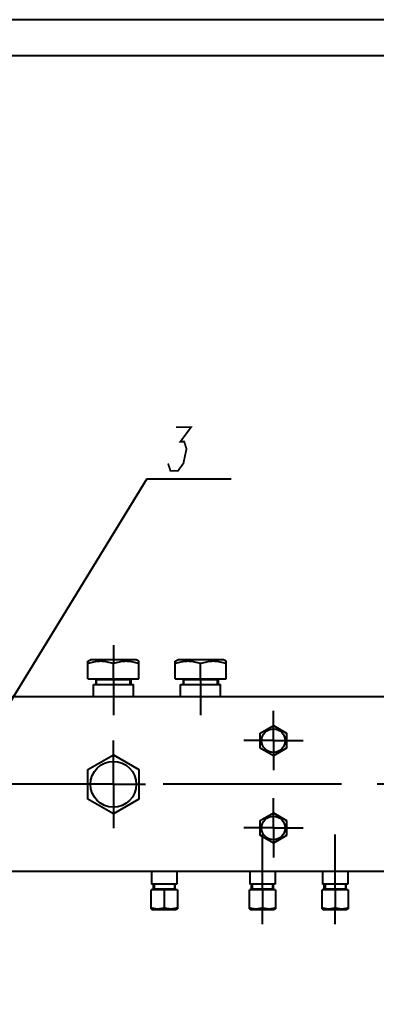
# Model space of a CAD drawing. Header units: millimetres. Extents: x 0 to 1189, y 0 to 841.
# Drawn here: x 91.4 to 140.5, y 707.6 to 841 of the extents above; entities that cross this region are included whole.
import ezdxf

# ---------------------------------------------------------------- set-up
doc = ezdxf.new("R2010")
doc.units = ezdxf.units.MM
doc.header["$LTSCALE"] = 65.395
doc.linetypes.add('CENTER', pattern=[0.6, 0.375, -0.075, 0.075, -0.075])
doc.layers.get('0').update_dxf_attribs({"linetype": 'CONTINUOUS'})
doc.layers.add('ALL_AXIS', color=7, linetype='CONTINUOUS')
doc.layers.add('ALL_DIMENSIONS', color=7, linetype='CONTINUOUS')
doc.styles.get("Standard").update_dxf_attribs({"font": 'txt', "width": 0.7})
doc.dimstyles.new('DIMSTYLE_1', dxfattribs={"dimtxt": 3.5, "dimasz": 3, "dimexe": 0.18, "dimexo": 0.0625, "dimgap": 0.09, "dimtad": 1, "dimdec": 5, "dimlfac": 10, "dimdsep": 46, "dimtxsty": 'STANDARD', "dimblk": '_FILLED', "dimblk1": '_FILLED', "dimblk2": '_FILLED', "dimcen": 0.09, "dimadec": 0, "dimazin": 0, "dimtp": 2, "dimtm": 2, "dimtfac": 1, "dimtdec": 5, "dimtofl": 0, "dimtmove": 0, "dimatfit": 3, "dimldrblk": '_FILLED', "dimfxl": 1, "dimtolj": 1, "dimarcsym": 0})
doc.dimstyles.get("Standard").update_dxf_attribs({"dimtxt": 3.5, "dimasz": 3, "dimexe": 0.18, "dimexo": 0.0625, "dimgap": 0.09, "dimtad": 1, "dimdec": 5, "dimdsep": 46, "dimtxsty": 'STANDARD', "dimblk": '_FILLED', "dimblk1": '_FILLED', "dimblk2": '_FILLED', "dimcen": 0.09, "dimadec": 0, "dimazin": 0, "dimtol": 1, "dimtp": 1e-05, "dimtm": 1e-05, "dimtfac": 1, "dimtdec": 5, "dimtofl": 0, "dimtmove": 0, "dimatfit": 3, "dimldrblk": '_FILLED', "dimfxl": 1, "dimtolj": 1, "dimarcsym": 0})

# ---------------------------------------------------------------- blocks, each defined once
blk = doc.blocks.new('_FILLED')
at = {"color": 0, "linetype": 'BYBLOCK'}
blk.add_solid([(0, 0), (-1, 0.167), (-1, -0.167)], dxfattribs=at)
blk = doc.blocks.new('*D0')
at = {"layer": 'ALL_DIMENSIONS', "color": 2, "linetype": 'CONTINUOUS'}
for p, q in [((27.72, 722.4), (27.72, 595.9)), ((1064.82, 722.4), (1064.82, 612.21)), ((1064.82, 601.93), (1064.82, 595.9)), ((27.72, 597.9), (546.27, 597.9)), ((1064.82, 597.9), (546.27, 597.9))]:
    blk.add_line(p, q, dxfattribs=at)
at = {"layer": 'ALL_DIMENSIONS', "color": 2, "linetype": 'CONTINUOUS', "xscale": 3, "yscale": 3, "zscale": 3, "rotation": 180}
blk.add_blockref('_FILLED', (27.72, 597.9), dxfattribs=at)
at = {"layer": 'ALL_DIMENSIONS', "color": 2, "linetype": 'CONTINUOUS', "xscale": 3, "yscale": 3, "zscale": 3}
blk.add_blockref('_FILLED', (1064.82, 597.9), dxfattribs=at)
blk = doc.blocks.new('*D7')
at = {"layer": 'ALL_DIMENSIONS', "color": 2, "linetype": 'CONTINUOUS'}
for p, q in [((27.72, 722.4), (27.72, 587.9)), ((1127.22, 613.9), (1127.22, 587.9)), ((27.72, 589.9), (577.47, 589.9)), ((1127.22, 589.9), (577.47, 589.9))]:
    blk.add_line(p, q, dxfattribs=at)
at = {"layer": 'ALL_DIMENSIONS', "color": 2, "linetype": 'CONTINUOUS', "xscale": 3, "yscale": 3, "zscale": 3, "rotation": 180}
blk.add_blockref('_FILLED', (27.72, 589.9), dxfattribs=at)
at = {"layer": 'ALL_DIMENSIONS', "color": 2, "linetype": 'CONTINUOUS', "xscale": 3, "yscale": 3, "zscale": 3}
blk.add_blockref('_FILLED', (1127.22, 589.9), dxfattribs=at)
blk = doc.blocks.new('*D8')
at = {"layer": 'ALL_DIMENSIONS', "color": 2, "linetype": 'CONTINUOUS'}
for p, q in [((27.72, 722.4), (27.72, 578.96)), ((1151.57, 722.55), (1151.57, 578.96)), ((27.72, 580.96), (589.64, 580.96)), ((1151.57, 580.96), (589.64, 580.96))]:
    blk.add_line(p, q, dxfattribs=at)
at = {"layer": 'ALL_DIMENSIONS', "color": 2, "linetype": 'CONTINUOUS', "xscale": 3, "yscale": 3, "zscale": 3, "rotation": 180}
blk.add_blockref('_FILLED', (27.72, 580.96), dxfattribs=at)
at = {"layer": 'ALL_DIMENSIONS', "color": 2, "linetype": 'CONTINUOUS', "xscale": 3, "yscale": 3, "zscale": 3}
blk.add_blockref('_FILLED', (1151.57, 580.96), dxfattribs=at)
blk = doc.blocks.new('BALLOON2001_BL2', base_point=(114.74, 781.45))
at = {"color": 2, "linetype": 'CONTINUOUS'}
blk.add_line((108.98, 777.9), (120.51, 777.9), dxfattribs=at)
at = {"color": 2, "linetype": 'CONTINUOUS', "const_width": 0.25}
blk.add_lwpolyline([(112.91, 784.99), (115.01, 784.99), (113.53, 782.99), (114.06, 782.99), (114.37, 781.99), (113.94, 779.99), (113.21, 778.99), (112.16, 778.99), (111.84, 779.99)], dxfattribs=at)

msp = doc.modelspace()

# ---------------------------------------------------------------- linework, layer by layer
at = {"color": 7, "linetype": 'CONTINUOUS'}
for p, q in [((0, 841), (1189, 841)), ((1184, 836), (20, 836)), ((100.8181797, 750.4007175), (107.8181797, 750.4007175)), ((106.7181797, 750.3007175), (101.9181797, 750.3007175)), ((112.8181797, 750.4007175), (119.8181797, 750.4007175)), ((118.7181797, 750.3007175), (113.9181797, 750.3007175)), ((165.8181797, 747.9007175), (69.3181797, 747.9007175)), ((165.3181797, 723.9007175), (69.3181797, 723.9007175)), ((113.1181797, 721.4007175), (109.5181797, 721.4007175)), ((112.8181797, 721.5007175), (109.8181797, 721.5007175)), ((126.6181797, 721.4007175), (123.0181797, 721.4007175)), ((126.3181797, 721.5007175), (123.3181797, 721.5007175)), ((136.6181797, 721.4007175), (133.0181797, 721.4007175)), ((136.3181797, 721.5007175), (133.3181797, 721.5007175))]:
    msp.add_line(p, q, dxfattribs=at)
at = {"color": 2, "linetype": 'CONTINUOUS'}
for p, q in [((102.0181797, 749.6007175), (102.0181797, 750.3007175)), ((106.6181797, 749.6007175), (106.6181797, 750.3007175)), ((114.0181797, 749.6007175), (114.0181797, 750.3007175)), ((118.6181797, 749.6007175), (118.6181797, 750.3007175)), ((109.9181797, 722.2007175), (109.9181797, 721.5007175)), ((112.7181797, 722.2007175), (112.7181797, 721.5007175)), ((123.4181797, 722.2007175), (123.4181797, 721.5007175)), ((126.2181797, 722.2007175), (126.2181797, 721.5007175)), ((133.4181797, 722.2007175), (133.4181797, 721.5007175)), ((136.2181797, 722.2007175), (136.2181797, 721.5007175))]:
    msp.add_line(p, q, dxfattribs=at)
at = {"layer": 'ALL_AXIS', "color": 7, "linetype": 'CENTER'}
for p, q in [((104.3181797, 755.0007175), (104.3181797, 752.4860375)), ((116.3181797, 750.4007175), (116.3181797, 745.4007175)), ((104.3181797, 748.3007175), (104.3181797, 745.4007175)), ((126.3181797, 745.4007175), (126.3181797, 745.9791784)), ((104.3181797, 740.6507175), (104.3181797, 741.9421693)), ((104.3181797, 740.3007175), (104.3181797, 740.6507175)), ((122.8181797, 741.9007175), (122.2397187, 741.9007175)), ((129.8181797, 741.9007175), (130.3966406, 741.9007175)), ((126.3181797, 738.4007175), (126.3181797, 737.8222565)), ((99.9181797, 735.9007175), (45.7181797, 735.9007175)), ((174.9181797, 735.9007175), (108.7181797, 735.9007175)), ((126.3181797, 733.4007175), (126.3181797, 733.9791784)), ((104.3181797, 731.5007175), (104.3181797, 731.1507175)), ((104.3181797, 731.1507175), (104.3181797, 729.8592656)), ((122.8181797, 729.9007175), (122.2397187, 729.9007175)), ((124.8181797, 723.5007175), (124.8181797, 729.0007175)), ((129.8181797, 729.9007175), (130.3966406, 729.9007175)), ((134.8181797, 723.5007175), (134.8181797, 729.0007175)), ((126.3181797, 726.4007175), (126.3181797, 725.8222565)), ((124.8181797, 716.7007175), (124.8181797, 718.96541)), ((134.8181797, 716.7007175), (134.8181797, 718.96541))]:
    msp.add_line(p, q, dxfattribs=at)
at = {"layer": 'ALL_AXIS', "color": 7, "linetype": 'CONTINUOUS'}
for p, q in [((100.8181797, 752.7986449), (101.1681797, 753.0007175)), ((100.8181797, 750.4007175), (100.8181797, 752.7986449)), ((107.4681797, 753.0007175), (101.1681797, 753.0007175)), ((107.8181797, 752.7986449), (107.4681797, 753.0007175)), ((107.8181797, 750.4007175), (107.8181797, 752.7986449)), ((112.8181797, 752.7986449), (113.1681797, 753.0007175)), ((112.8181797, 750.4007175), (112.8181797, 752.7986449)), ((119.4681797, 753.0007175), (113.1681797, 753.0007175)), ((119.8181797, 752.7986449), (119.4681797, 753.0007175)), ((119.8181797, 750.4007175), (119.8181797, 752.7986449)), ((104.3181797, 750.4007175), (104.3181797, 752.4860375)), ((116.3181797, 750.4007175), (116.3181797, 752.4860375)), ((101.9181797, 750.3007175), (101.9181797, 749.6007175)), ((101.9181797, 750.3007175), (106.7181797, 750.3007175)), ((102.0181797, 750.3007175), (102.0181797, 750.4007175)), ((106.6181797, 750.3007175), (106.6181797, 750.4007175)), ((106.7181797, 750.3007175), (106.7181797, 749.6007175)), ((113.9181797, 750.3007175), (113.9181797, 749.6007175)), ((113.9181797, 750.3007175), (118.7181797, 750.3007175)), ((114.0181797, 750.3007175), (114.0181797, 750.4007175)), ((118.6181797, 750.3007175), (118.6181797, 750.4007175)), ((118.7181797, 750.3007175), (118.7181797, 749.6007175)), ((101.5681797, 747.9007175), (101.5681797, 749.6007175)), ((101.5681797, 749.6007175), (107.0681797, 749.6007175)), ((107.0681797, 747.9007175), (107.0681797, 749.6007175)), ((113.5681797, 747.9007175), (113.5681797, 749.6007175)), ((113.5681797, 749.6007175), (119.0681797, 749.6007175)), ((119.0681797, 747.9007175), (119.0681797, 749.6007175)), ((124.5181797, 742.9399479), (126.3181797, 743.9791784)), ((126.3181797, 743.9791784), (128.1181797, 742.9399479)), ((124.5181797, 740.861487), (124.5181797, 742.9399479)), ((128.1181797, 742.9399479), (128.1181797, 740.861487)), ((126.3181797, 739.8222565), (124.5181797, 740.861487)), ((128.1181797, 740.861487), (126.3181797, 739.8222565)), ((100.8181797, 737.9214434), (104.3181797, 739.9421693)), ((104.3181797, 739.9421693), (107.8181797, 737.9214434)), ((100.8181797, 733.8799915), (100.8181797, 737.9214434)), ((107.8181797, 737.9214434), (107.8181797, 733.8799915)), ((104.3181797, 731.8592656), (100.8181797, 733.8799915)), ((107.8181797, 733.8799915), (104.3181797, 731.8592656)), ((124.5181797, 730.9399479), (126.3181797, 731.9791784)), ((126.3181797, 731.9791784), (128.1181797, 730.9399479)), ((124.5181797, 728.861487), (124.5181797, 730.9399479)), ((128.1181797, 730.9399479), (128.1181797, 728.861487)), ((126.3181797, 727.8222565), (124.5181797, 728.861487)), ((128.1181797, 728.861487), (126.3181797, 727.8222565)), ((109.5681797, 723.9007175), (109.5681797, 722.2007175)), ((113.0681797, 723.9007175), (113.0681797, 722.2007175)), ((123.0681797, 723.9007175), (123.0681797, 722.2007175)), ((126.5681797, 723.9007175), (126.5681797, 722.2007175)), ((133.0681797, 723.9007175), (133.0681797, 722.2007175)), ((136.5681797, 723.9007175), (136.5681797, 722.2007175)), ((113.0681797, 722.2007175), (109.5681797, 722.2007175)), ((109.8181797, 721.5007175), (109.8181797, 722.2007175)), ((112.8181797, 721.5007175), (112.8181797, 722.2007175)), ((126.5681797, 722.2007175), (123.0681797, 722.2007175)), ((123.3181797, 721.5007175), (123.3181797, 722.2007175)), ((126.3181797, 721.5007175), (126.3181797, 722.2007175)), ((136.5681797, 722.2007175), (133.0681797, 722.2007175)), ((133.3181797, 721.5007175), (133.3181797, 722.2007175)), ((136.3181797, 721.5007175), (136.3181797, 722.2007175)), ((109.5181797, 718.8046405), (109.5181797, 721.4007175)), ((112.8181797, 721.5007175), (109.8181797, 721.5007175)), ((109.9181797, 721.5007175), (109.9181797, 721.4007175)), ((111.3181797, 721.4007175), (111.3181797, 718.96541)), ((112.7181797, 721.5007175), (112.7181797, 721.4007175)), ((113.1181797, 721.4007175), (113.1181797, 718.8046405)), ((123.0181797, 718.8046405), (123.0181797, 721.4007175)), ((126.3181797, 721.5007175), (123.3181797, 721.5007175)), ((123.4181797, 721.5007175), (123.4181797, 721.4007175)), ((124.8181797, 721.4007175), (124.8181797, 718.96541)), ((126.2181797, 721.5007175), (126.2181797, 721.4007175)), ((126.6181797, 721.4007175), (126.6181797, 718.8046405)), ((133.0181797, 718.8046405), (133.0181797, 721.4007175)), ((136.3181797, 721.5007175), (133.3181797, 721.5007175)), ((133.4181797, 721.5007175), (133.4181797, 721.4007175)), ((134.8181797, 721.4007175), (134.8181797, 718.96541)), ((136.2181797, 721.5007175), (136.2181797, 721.4007175)), ((136.6181797, 721.4007175), (136.6181797, 718.8046405)), ((109.5181797, 718.8046405), (109.6981797, 718.7007175)), ((109.6981797, 718.7007175), (112.9381797, 718.7007175)), ((113.1181797, 718.8046405), (112.9381797, 718.7007175)), ((123.0181797, 718.8046405), (123.1981797, 718.7007175)), ((123.1981797, 718.7007175), (126.4381797, 718.7007175)), ((126.6181797, 718.8046405), (126.4381797, 718.7007175)), ((133.0181797, 718.8046405), (133.1981797, 718.7007175)), ((133.1981797, 718.7007175), (136.4381797, 718.7007175)), ((136.6181797, 718.8046405), (136.4381797, 718.7007175))]:
    msp.add_line(p, q, dxfattribs=at)
at = {"layer": 'ALL_AXIS', "color": 2, "linetype": 'CENTER'}
for p, q in [((104.3181797, 750.4007175), (104.3181797, 748.3007175)), ((126.3181797, 741.9007175), (126.3181797, 745.4007175)), ((126.3181797, 741.9007175), (122.8181797, 741.9007175)), ((126.3181797, 741.9007175), (126.3181797, 738.4007175)), ((126.3181797, 741.9007175), (129.8181797, 741.9007175)), ((104.3181797, 735.9007175), (104.3181797, 740.3007175)), ((104.3181797, 735.9007175), (99.9181797, 735.9007175)), ((104.3181797, 735.9007175), (104.3181797, 731.5007175)), ((104.3181797, 735.9007175), (108.7181797, 735.9007175)), ((126.3181797, 729.9007175), (126.3181797, 733.4007175)), ((126.3181797, 729.9007175), (122.8181797, 729.9007175)), ((126.3181797, 729.9007175), (126.3181797, 726.4007175)), ((126.3181797, 729.9007175), (129.8181797, 729.9007175)), ((124.8181797, 721.4007175), (124.8181797, 723.5007175)), ((134.8181797, 721.4007175), (134.8181797, 723.5007175))]:
    msp.add_line(p, q, dxfattribs=at)
at = {"layer": 'ALL_AXIS', "color": 7, "linetype": 'CONTINUOUS'}
for points in [[(104.3181797, 752.4860375), (104.1139112, 752.5511149), (103.9134717, 752.6085579), (103.717429, 752.65831), (103.5240799, 752.7005404), (103.3320205, 752.7354783), (103.1409205, 752.7628871), (102.9499712, 752.7826573), (102.7592041, 752.794636), (102.5683551, 752.7986103), (102.3775021, 752.7946505), (102.1867235, 752.7826852), (101.9957538, 752.762926), (101.8046272, 752.7355257), (101.6125235, 752.7005893), (101.4190874, 752.6583458), (101.2229579, 752.6085769), (101.0224704, 752.5511231), (100.8181797, 752.4860375)], [(107.8181797, 752.4860375), (107.6139112, 752.5511149), (107.4134717, 752.6085579), (107.217429, 752.65831), (107.0240799, 752.7005404), (106.8320205, 752.7354783), (106.6409205, 752.7628871), (106.4499712, 752.7826573), (106.2592041, 752.794636), (106.0683551, 752.7986103), (105.8775021, 752.7946505), (105.6867235, 752.7826852), (105.4957538, 752.762926), (105.3046272, 752.7355257), (105.1125235, 752.7005893), (104.9190874, 752.6583458), (104.7229579, 752.6085769), (104.5224704, 752.5511231), (104.3181797, 752.4860375)], [(116.3181797, 752.4860375), (116.1139112, 752.5511149), (115.9134717, 752.6085579), (115.717429, 752.65831), (115.5240799, 752.7005404), (115.3320205, 752.7354783), (115.1409205, 752.7628871), (114.9499712, 752.7826573), (114.7592041, 752.794636), (114.5683551, 752.7986103), (114.3775021, 752.7946505), (114.1867235, 752.7826852), (113.9957538, 752.762926), (113.8046272, 752.7355257), (113.6125235, 752.7005893), (113.4190874, 752.6583458), (113.2229579, 752.6085769), (113.0224704, 752.5511231), (112.8181797, 752.4860375)], [(119.8181797, 752.4860375), (119.6139112, 752.5511149), (119.4134717, 752.6085579), (119.217429, 752.65831), (119.0240799, 752.7005404), (118.8320205, 752.7354783), (118.6409205, 752.7628871), (118.4499712, 752.7826573), (118.2592041, 752.794636), (118.0683551, 752.7986103), (117.8775021, 752.7946505), (117.6867235, 752.7826852), (117.4957538, 752.762926), (117.3046272, 752.7355257), (117.1125235, 752.7005893), (116.9190874, 752.6583458), (116.7229579, 752.6085769), (116.5224704, 752.5511231), (116.3181797, 752.4860375)], [(109.5181797, 718.96541), (109.6232355, 718.9319407), (109.7263205, 718.9023981), (109.8271423, 718.8768115), (109.926578, 718.8550934), (110.0253504, 718.8371256), (110.1236292, 718.82303), (110.2218309, 718.8128626), (110.319939, 718.8067022), (110.4180892, 718.8046583), (110.5162414, 718.8066947), (110.6143554, 718.8128482), (110.7125674, 718.8230099), (110.8108598, 718.8371011), (110.9096547, 718.855068), (111.0091352, 718.8767928), (111.1100019, 718.9023881), (111.2131119, 718.9319363), (111.3181797, 718.96541)], [(111.3181797, 718.96541), (111.4232355, 718.9319407), (111.5263205, 718.9023981), (111.6271423, 718.8768115), (111.726578, 718.8550934), (111.8253504, 718.8371256), (111.9236292, 718.82303), (112.0218309, 718.8128626), (112.119939, 718.8067022), (112.2180892, 718.8046583), (112.3162414, 718.8066947), (112.4143554, 718.8128482), (112.5125674, 718.8230099), (112.6108598, 718.8371011), (112.7096547, 718.855068), (112.8091352, 718.8767928), (112.9100019, 718.9023881), (113.0131119, 718.9319363), (113.1181797, 718.96541)], [(123.0181797, 718.96541), (123.1232355, 718.9319407), (123.2263205, 718.9023981), (123.3271423, 718.8768115), (123.426578, 718.8550934), (123.5253504, 718.8371256), (123.6236292, 718.82303), (123.7218309, 718.8128626), (123.819939, 718.8067022), (123.9180892, 718.8046583), (124.0162414, 718.8066947), (124.1143554, 718.8128482), (124.2125674, 718.8230099), (124.3108598, 718.8371011), (124.4096547, 718.855068), (124.5091352, 718.8767928), (124.6100019, 718.9023881), (124.7131119, 718.9319363), (124.8181797, 718.96541)], [(124.8181797, 718.96541), (124.9232355, 718.9319407), (125.0263205, 718.9023981), (125.1271423, 718.8768115), (125.226578, 718.8550934), (125.3253504, 718.8371256), (125.4236292, 718.82303), (125.5218309, 718.8128626), (125.619939, 718.8067022), (125.7180892, 718.8046583), (125.8162414, 718.8066947), (125.9143554, 718.8128482), (126.0125674, 718.8230099), (126.1108598, 718.8371011), (126.2096547, 718.855068), (126.3091352, 718.8767928), (126.4100019, 718.9023881), (126.5131119, 718.9319363), (126.6181797, 718.96541)], [(133.0181797, 718.96541), (133.1232355, 718.9319407), (133.2263205, 718.9023981), (133.3271423, 718.8768115), (133.426578, 718.8550934), (133.5253504, 718.8371256), (133.6236292, 718.82303), (133.7218309, 718.8128626), (133.819939, 718.8067022), (133.9180892, 718.8046583), (134.0162414, 718.8066947), (134.1143554, 718.8128482), (134.2125674, 718.8230099), (134.3108598, 718.8371011), (134.4096547, 718.855068), (134.5091352, 718.8767928), (134.6100019, 718.9023881), (134.7131119, 718.9319363), (134.8181797, 718.96541)], [(134.8181797, 718.96541), (134.9232355, 718.9319407), (135.0263205, 718.9023981), (135.1271423, 718.8768115), (135.226578, 718.8550934), (135.3253504, 718.8371256), (135.4236292, 718.82303), (135.5218309, 718.8128626), (135.619939, 718.8067022), (135.7180892, 718.8046583), (135.8162414, 718.8066947), (135.9143554, 718.8128482), (136.0125674, 718.8230099), (136.1108598, 718.8371011), (136.2096547, 718.855068), (136.3091352, 718.8767928), (136.4100019, 718.9023881), (136.5131119, 718.9319363), (136.6181797, 718.96541)]]:
    msp.add_lwpolyline(points, dxfattribs=at)
for centre, radius in [((126.3181797, 741.9007175), 1.62), ((104.3181797, 735.9007175), 3.15), ((126.3181797, 729.9007175), 1.62)]:
    msp.add_circle(centre, radius, dxfattribs=at)

# ---------------------------------------------------------------- block references
at = {"color": 2, "linetype": 'CONTINUOUS'}
msp.add_blockref('BALLOON2001_BL2', (114.743702, 781.4455602), dxfattribs=at)

# ---------------------------------------------------------------- dimensions: what is measured, and where the dimension line sits
at = {"layer": 'ALL_DIMENSIONS', "color": 2, "linetype": 'CONTINUOUS'}
for base, p1, picture, middle in [((27.7181796641, 580.9599842335), (1151.5681796641, 722.5507174637), '*D8', (584.8807674898, 581.8349842335)), ((27.7181796641, 589.9007174637), (1127.2181796641, 613.9007174637), '*D7', (571.3431796641, 590.7757174637))]:
    dim = msp.add_linear_dim(base=base, p1=p1, p2=(27.7181796641, 722.4007174637), angle=180, dimstyle='DIMSTYLE_1', dxfattribs=at)
    dim.commit()
    dim.dimension.update_dxf_attribs({"geometry": picture, "text_midpoint": middle, "dimtype": 160})
dim = msp.add_linear_dim(base=(1064.8181796641, 597.9007174637), p1=(27.7181796641, 722.4007174637), p2=(1064.8181796641, 722.4007174637), dimstyle='DIMSTYLE_1', dxfattribs=at)
dim.commit()
dim.dimension.update_dxf_attribs({"geometry": '*D0', "text_midpoint": (540.1431796641, 598.7757174637), "dimtype": 160})

# ---------------------------------------------------------------- leaders
at = {"color": 2, "linetype": 'CONTINUOUS'}
msp.add_leader([(84.9118077, 738.7187453), (108.9816823, 777.9007175)], dimstyle='STANDARD', override={"dimtad": 0, "dimldrblk": 'DOT'}, dxfattribs=at)

doc.saveas('drawing.dxf')
